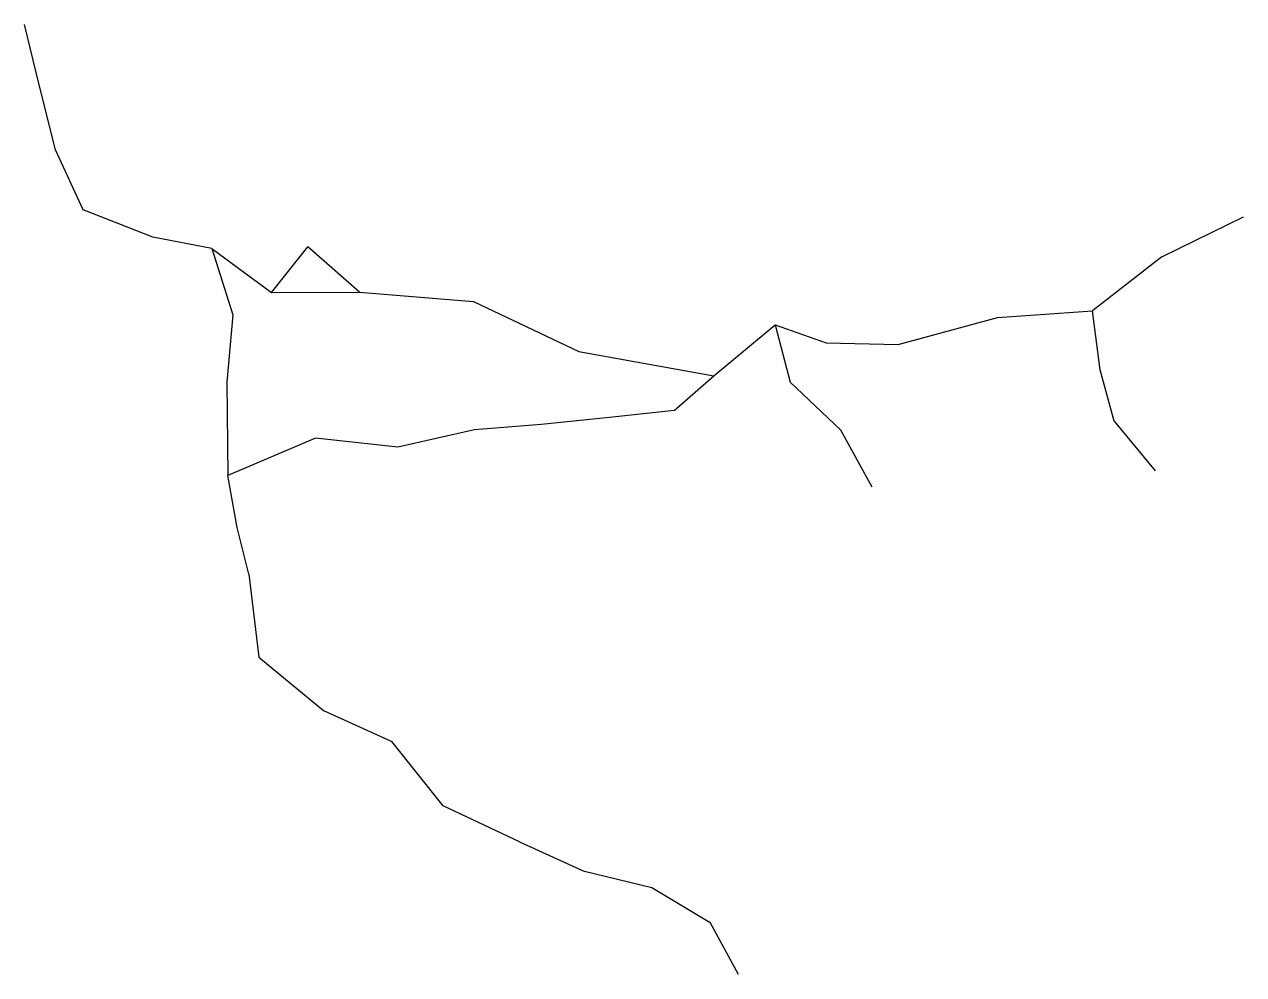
# Model space of a CAD drawing. Header units: millimetres. Extents: x -138 to 154, y -89 to 139.
import ezdxf

# ---------------------------------------------------------------- set-up
doc = ezdxf.new("R2010")
doc.units = ezdxf.units.MM
doc.layers.get('0').update_dxf_attribs({"linetype": 'CONTINUOUS'})

msp = doc.modelspace()

# ---------------------------------------------------------------- linework, layer by layer
for p, q in [((-134.9, 125.14), (-138.38, 139.3)), ((-130.88, 109.26), (-134.9, 125.14)), ((-124.27, 94.87), (-130.88, 109.26)), ((-107.61, 88.25), (-124.27, 94.87)), ((134.4, 83.54), (154.01, 93.15)), ((-93.44, 85.59), (-107.61, 88.25)), ((-93.44, 85.59), (-79.09, 75.01)), ((-93.44, 85.59), (-88.35, 69.7)), ((-79.09, 75.01), (-70.44, 86.01)), ((-58, 75.09), (-70.44, 86.01)), ((134.4, 83.54), (117.77, 70.61)), ((-79.09, 75.01), (-58, 75.09)), ((-58, 75.09), (-30.7, 72.87)), ((-30.7, 72.87), (-5.45, 60.86)), ((94.96, 69.06), (117.77, 70.61)), ((119.58, 56.45), (117.77, 70.61)), ((-88.35, 69.7), (-89.83, 53.51)), ((27, 55.04), (41.65, 67.29)), ((41.65, 67.29), (53.87, 62.96)), ((41.65, 67.29), (45.29, 53.52)), ((71.16, 62.52), (94.96, 69.06)), ((53.87, 62.96), (71.16, 62.52)), ((-5.45, 60.86), (27, 55.04)), ((122.96, 44.15), (119.58, 56.45)), ((-89.83, 53.51), (-89.59, 31.17)), ((17.44, 46.74), (27, 55.04)), ((45.29, 53.52), (57.32, 42.09)), ((1.92, 45.02), (-14.43, 43.34)), ((17.44, 46.74), (1.92, 45.02)), ((122.96, 44.15), (132.83, 32.26)), ((-30.41, 42.13), (-48.81, 37.92)), ((-14.43, 43.34), (-30.41, 42.13)), ((57.32, 42.09), (64.88, 28.42)), ((-68.54, 40.11), (-89.59, 31.17)), ((-48.81, 37.92), (-68.54, 40.11)), ((-87.34, 18.71), (-89.59, 31.17)), ((-84.55, 7.52), (-87.34, 18.71)), ((-84.55, 7.52), (-82.13, -12.43)), ((-82.13, -12.43), (-66.62, -25.18)), ((-66.62, -25.18), (-50.28, -32.64)), ((-37.97, -48.08), (-50.28, -32.64)), ((-19.62, -56.66), (-37.97, -48.08)), ((-19.62, -56.66), (-4.41, -63.6)), ((-4.41, -63.6), (12.08, -67.63)), ((12.08, -67.63), (26.1, -76.05)), ((32.89, -88.51), (26.1, -76.05))]:
    msp.add_line(p, q)

doc.saveas('drawing.dxf')
